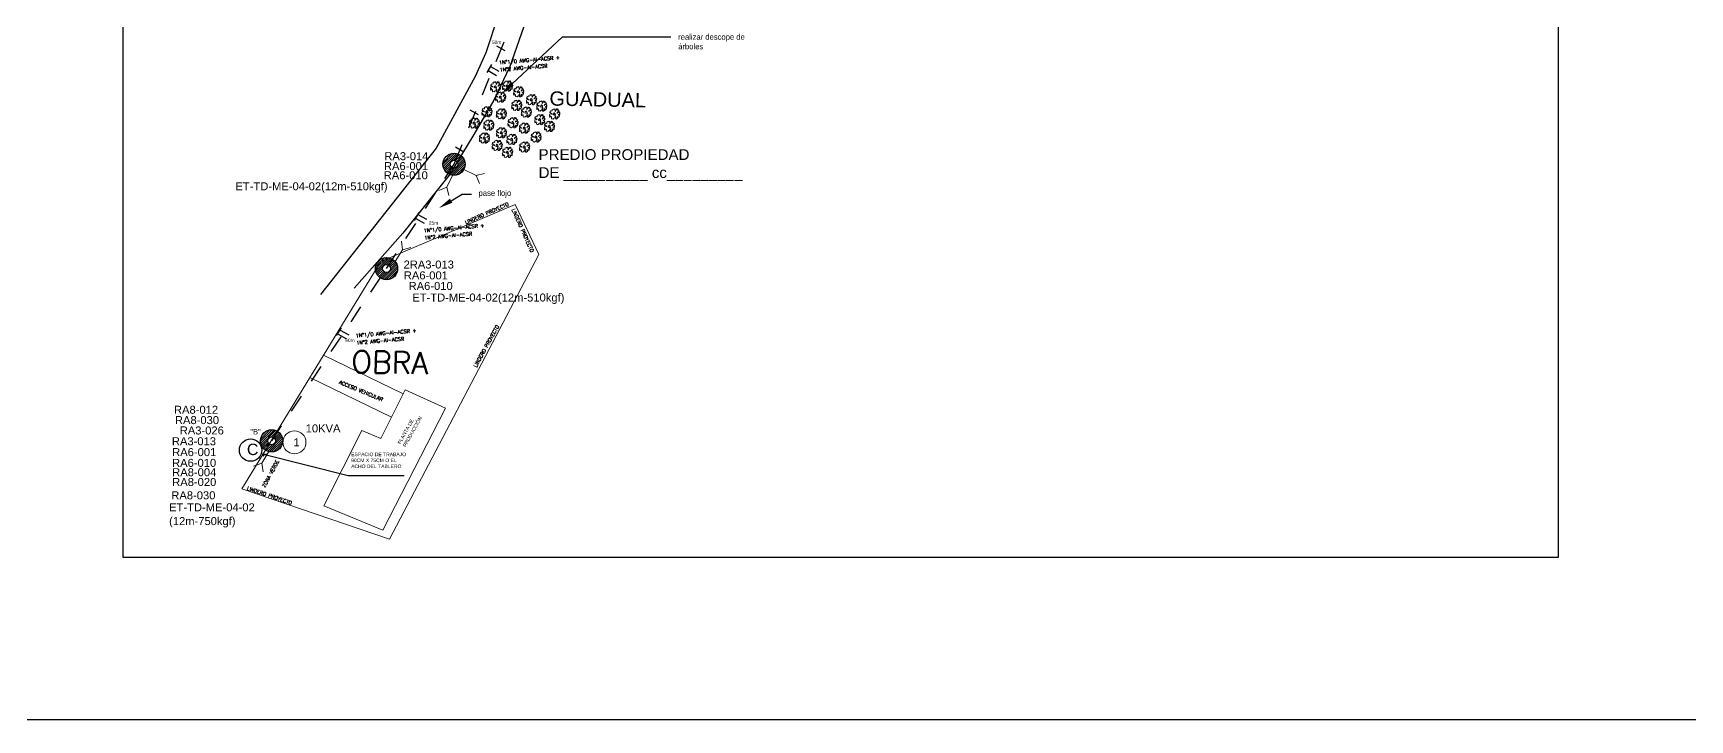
# Model space of a CAD drawing. Header units: metres. Extents: x 227 to 376, y 149 to 264.
# Drawn here: x 237.47 to 246.73, y 220.15 to 223.99 of the extents above; entities that cross this region are included whole.
import ezdxf
from ezdxf import colors
from ezdxf.entities.mleader import LeaderData, LeaderLine
from ezdxf.math import Vec2, Vec3

# ---------------------------------------------------------------- set-up
doc = ezdxf.new("R2010")
doc.units = ezdxf.units.M
for name, pattern in [('ACAD_ISO12W100', [21, 12, -3, 0, -3, 0, -3]), ('CONTINUO', [0]), ('DASHEDX2', [1.5, 1, -0.5]), ('HIDDEN2', [0.1875, 0.125, -0.0625])]:
    doc.linetypes.add(name, pattern=pattern)
for name, color, linetype, lineweight in [('Bloque Poste', 8, 'Continuous', 25), ('Cartografia', 251, 'Continuous', 13), ('Esquemas', 7, 'Continuous', 25), ('Montaje Complemetarios', 51, 'Continuous', 13), ('Redes', 3, 'Continuous', 25), ('textos', 7, 'Continuous', 13), ('Trafo', 40, 'Continuous', 13), ('Vegetacion', 103, 'Continuous', 13), ('Via', 21, 'Continuous', 13)]:
    doc.layers.add(name, color=color, linetype=linetype, lineweight=lineweight)
doc.layers.add('Medidor', color=210, linetype='Continuous')
doc.layers.add('VIEWPORTS', color=7, linetype='Continuous', lineweight=13, plot=False)
doc.styles.add('0.08', font='', dxfattribs={"height": 0.08})
doc.styles.add('0.4', font='', dxfattribs={"height": 0.4})
doc.styles.add('2.2', font='', dxfattribs={"height": 2.2})
doc.styles.get("Standard").update_dxf_attribs({"font": '', "height": 0.1})
doc.styles.add('Textos', font='romans.shx')
doc.styles.get('0.08').set_extended_font_data('@Arial Unicode MS')
doc.styles.get('0.4').set_extended_font_data('@Arial Unicode MS')
doc.styles.get('2.2').set_extended_font_data('@Arial Unicode MS')
doc.styles.get('Standard').set_extended_font_data('@Arial Unicode MS')

# ---------------------------------------------------------------- blocks, each defined once
blk = doc.blocks.new('cg_t33')
for p, q in [((-0.111, 0.064), (-0.116, 0.059)), ((-0.116, 0.059), (-0.107, 0.051)), ((-0.112, 0.039), (-0.115, 0.032)), ((-0.115, 0.032), (-0.11, 0.027)), ((-0.099, 0.044), (-0.112, 0.039)), ((-0.1, 0.069), (-0.111, 0.064)), ((-0.11, 0.027), (-0.095, 0.031)), ((-0.107, 0.051), (-0.09, 0.051)), ((-0.061, 0.005), (-0.102, -0.001)), ((-0.083, 0.072), (-0.1, 0.069)), ((-0.087, 0.049), (-0.099, 0.044)), ((-0.095, 0.031), (-0.09, 0.025)), ((-0.09, 0.051), (-0.087, 0.049)), ((-0.09, 0.025), (-0.079, 0.015)), ((-0.073, 0.075), (-0.083, 0.072)), ((-0.079, 0.015), (-0.055, 0.014)), ((-0.074, 0.091), (-0.075, 0.083)), ((-0.075, 0.083), (-0.073, 0.075)), ((-0.066, 0.101), (-0.074, 0.091)), ((-0.058, 0.099), (-0.066, 0.101)), ((-0.055, 0.014), (-0.061, 0.005)), ((-0.047, 0.069), (-0.058, 0.099)), ((-0.027, 0.055), (-0.047, 0.069)), ((-0.043, 0.098), (-0.046, 0.095)), ((-0.046, 0.095), (-0.039, 0.085)), ((-0.03, 0.105), (-0.043, 0.098)), ((-0.039, 0.085), (-0.041, 0.074)), ((-0.041, 0.074), (-0.027, 0.065)), ((-0.035, 0.114), (-0.034, 0.108)), ((-0.024, 0.114), (-0.035, 0.114)), ((-0.034, 0.108), (-0.03, 0.105)), ((-0.027, 0.065), (-0.013, 0.053)), ((-0.013, 0.053), (-0.027, 0.055)), ((-0.014, 0.105), (-0.024, 0.114)), ((-0.007, 0.102), (-0.014, 0.105)), ((-0.002, 0.012), (-0.01, 0.011)), ((-0.01, 0.011), (-0.008, -0.003)), ((-0.009, 0.114), (-0.009, 0.111)), ((0.004, 0.114), (-0.009, 0.114)), ((-0.009, 0.111), (-0.003, 0.109)), ((-0.003, 0.109), (-0.007, 0.102)), ((0.011, 0.015), (-0.002, 0.012)), ((0.006, 0.09), (0.004, 0.114)), ((0.012, 0.077), (0.006, 0.09)), ((0.025, 0.023), (0.011, 0.015)), ((0.018, 0.086), (0.012, 0.077)), ((0.015, -0.001), (0.027, 0.004)), ((0.028, 0.108), (0.018, 0.086)), ((0.032, 0.015), (0.025, 0.023)), ((0.027, 0.004), (0.032, 0.015)), ((0.035, 0.112), (0.028, 0.108)), ((0.036, 0.108), (0.035, 0.112)), ((0.042, 0.098), (0.036, 0.108)), ((0.053, 0.105), (0.042, 0.098)), ((0.052, 0.011), (0.054, 0.022)), ((0.068, 0.012), (0.052, 0.011)), ((0.066, 0.106), (0.053, 0.105)), ((0.054, 0.022), (0.07, 0.028)), ((0.055, 0.056), (0.064, 0.075)), ((0.073, 0.06), (0.055, 0.056)), ((0.061, 0.094), (0.066, 0.106)), ((0.069, 0.097), (0.061, 0.094)), ((0.064, 0.075), (0.071, 0.086)), ((0.091, 0.009), (0.068, 0.012)), ((0.071, 0.086), (0.069, 0.097)), ((0.07, 0.028), (0.086, 0.028)), ((0.087, 0.078), (0.073, 0.06)), ((0.086, 0.028), (0.109, 0.023)), ((0.1, 0.072), (0.087, 0.078)), ((0.098, -0.003), (0.091, 0.009)), ((0.092, 0.059), (0.101, 0.064)), ((0.099, 0.053), (0.092, 0.059)), ((0.109, 0.054), (0.099, 0.053)), ((0.101, 0.064), (0.1, 0.072)), ((0.115, 0.049), (0.109, 0.054)), ((0.109, 0.023), (0.114, 0.027)), ((0.114, 0.027), (0.115, 0.049)), ((-0.109, -0.01), (-0.114, -0.021)), ((-0.114, -0.021), (-0.099, -0.025)), ((-0.102, -0.001), (-0.109, -0.01)), ((-0.102, -0.032), (-0.107, -0.042)), ((-0.107, -0.042), (-0.087, -0.067)), ((-0.099, -0.025), (-0.102, -0.032)), ((-0.087, -0.067), (-0.084, -0.066)), ((-0.084, -0.066), (-0.065, -0.062)), ((-0.058, -0.076), (-0.066, -0.089)), ((-0.066, -0.089), (-0.052, -0.108)), ((-0.065, -0.062), (-0.058, -0.076)), ((-0.052, -0.108), (-0.029, -0.113)), ((-0.04, -0.1), (-0.031, -0.102)), ((-0.031, -0.109), (-0.04, -0.1)), ((-0.031, -0.102), (-0.027, -0.111)), ((-0.029, -0.113), (-0.031, -0.109)), ((-0.027, -0.111), (-0.022, -0.114)), ((-0.008, -0.003), (-0.025, -0.005)), ((-0.025, -0.005), (-0.022, -0.02)), ((-0.022, -0.02), (-0.01, -0.024)), ((-0.022, -0.114), (-0.015, -0.113)), ((-0.02, -0.095), (-0.009, -0.083)), ((-0.017, -0.103), (-0.02, -0.095)), ((-0.015, -0.113), (-0.017, -0.103)), ((-0.01, -0.024), (-0.002, -0.027)), ((-0.009, -0.083), (-0.004, -0.069)), ((-0.004, -0.069), (0.002, -0.059)), ((-0.002, -0.027), (0.012, -0.033)), ((0.002, -0.059), (0.006, -0.062)), ((0.008, -0.073), (0.003, -0.087)), ((0.003, -0.087), (0.01, -0.11)), ((0.006, -0.062), (0.008, -0.073)), ((0.01, -0.11), (0.024, -0.114)), ((0.012, -0.033), (0.025, -0.028)), ((0.017, -0.008), (0.015, -0.001)), ((0.025, -0.017), (0.017, -0.008)), ((0.018, -0.022), (0.025, -0.017)), ((0.025, -0.028), (0.018, -0.022)), ((0.024, -0.114), (0.043, -0.114)), ((0.043, -0.114), (0.047, -0.096)), ((0.047, -0.096), (0.051, -0.096)), ((0.051, -0.096), (0.057, -0.104)), ((0.057, -0.104), (0.051, -0.114)), ((0.051, -0.114), (0.061, -0.111)), ((0.061, -0.111), (0.064, -0.103)), ((0.062, -0.095), (0.07, -0.099)), ((0.064, -0.103), (0.062, -0.095)), ((0.066, -0.073), (0.074, -0.068)), ((0.074, -0.084), (0.066, -0.073)), ((0.07, -0.099), (0.071, -0.103)), ((0.071, -0.103), (0.07, -0.107)), ((0.07, -0.107), (0.076, -0.111)), ((0.074, -0.068), (0.086, -0.069)), ((0.083, -0.102), (0.074, -0.084)), ((0.076, -0.111), (0.083, -0.102)), ((0.086, -0.069), (0.096, -0.071)), ((0.089, -0.01), (0.098, -0.003)), ((0.102, -0.016), (0.089, -0.01)), ((0.096, -0.071), (0.107, -0.065)), ((0.11, -0.022), (0.102, -0.016)), ((0.107, -0.065), (0.117, -0.061)), ((0.118, -0.032), (0.11, -0.022)), ((0.112, -0.047), (0.118, -0.032)), ((0.117, -0.061), (0.112, -0.047))]:
    blk.add_line(p, q)
blk = doc.blocks.new('POSTE')
for points in [[(-0.084, -0.003), (0.004, 0.084)], [(-0.083, 0.014), (-0.013, 0.083)], [(-0.082, -0.018), (0.018, 0.082)], [(-0.078, -0.03), (0.03, 0.078)], [(-0.076, 0.037), (-0.038, 0.075)], [(-0.073, -0.041), (-0.03, 0.002)], [(-0.03, -0.078), (0.078, 0.03)], [(-0.018, -0.082), (0.082, 0.018)], [(-0.004, -0.084), (0.084, 0.003)], [(-0.002, 0.03), (0.041, 0.073)], [(0.011, 0.028), (0.051, 0.067)], [(0.021, 0.021), (0.059, 0.059)], [(0.028, 0.012), (0.067, 0.051)], [(0.03, -0.003), (0.073, 0.041)], [(-0.067, -0.051), (-0.027, -0.012)], [(-0.059, -0.059), (-0.021, -0.021)], [(-0.051, -0.067), (-0.011, -0.027)], [(-0.041, -0.073), (0.003, -0.029)], [(0.014, -0.083), (0.083, -0.014)], [(0.037, -0.075), (0.076, -0.036)]]:
    blk.add_lwpolyline(points)
for radius in [0.0839, 0.0295]:
    blk.add_circle((0, 0), radius)
blk = doc.blocks.new('VIENTO')
at = {"layer": 'Montaje Complemetarios', "linetype": 'DASHEDX2'}
for points in [[(-0.0175, -0.0432), (0, 0), (-0.0089, 0.028)], [(0.0261, 0.0136), (0, 0)]]:
    blk.add_lwpolyline(points, dxfattribs=at)

msp = doc.modelspace()

# ---------------------------------------------------------------- linework, layer by layer
for points in [[(239.544, 221.5188), (239.2317, 221.5188), (238.7505, 221.6403), (238.7744, 221.6432)], [(238.7506, 221.6405), (238.7596, 221.63)]]:
    msp.add_lwpolyline(points)
at = {"layer": 'Cartografia', "ltscale": 0.5}
msp.add_lwpolyline([(238.6375, 221.4459), (239.4633, 221.1647), (240.2967, 222.7561), (240.1653, 223.0374), (239.4146, 222.7186), (238.6375, 221.4459)], dxfattribs=at)
at = {"layer": 'Esquemas'}
for points in [[(227.1742, 232.0305), (256.2124, 232.0305), (256.2124, 220.1548), (227.1742, 220.1548)], [(245.9957, 221.0631), (237.9735, 221.0631), (237.9735, 230.5364), (245.9957, 230.5364)]]:
    msp.add_lwpolyline(points, close=True, dxfattribs=at)
at = {"layer": 'Medidor'}
msp.add_circle((238.6862, 221.6632), 0.0626, dxfattribs=at)
at = {"layer": 'Redes', "linetype": 'ACAD_ISO12W100', "ltscale": 0.01}
msp.add_lwpolyline([(239.8235, 223.2617), (240.2847, 224.3876)], dxfattribs=at)
at = {"layer": 'Redes', "ltscale": 0.25}
for points in [[(240.0611, 223.9242), (240.1078, 223.8976)], [(240.009, 223.7755), (240.034, 223.8198)], [(240.0143, 223.7853), (240.061, 223.7587)], [(240.027, 223.8077), (240.0738, 223.7811)], [(239.9119, 223.5659), (239.9586, 223.5393)], [(239.8309, 223.3585), (239.8776, 223.3319)], [(239.6024, 222.9472), (239.6288, 222.9927)], [(239.6091, 222.9581), (239.6558, 222.9315)], [(239.6219, 222.9805), (239.6686, 222.9539)], [(239.1672, 222.3033), (239.1947, 222.3464)], [(239.175, 222.3119), (239.2218, 222.2852)], [(239.1878, 222.3342), (239.2345, 222.3076)]]:
    msp.add_lwpolyline(points, dxfattribs=at)
at = {"layer": 'Redes', "linetype": 'HIDDEN2', "ltscale": 0.5}
for points in [[(239.446, 222.6783), (239.8235, 223.2617)], [(238.804, 221.715), (239.446, 222.6783)]]:
    msp.add_lwpolyline(points, dxfattribs=at)
at = {"layer": 'Trafo', "lineweight": 0}
msp.add_circle((238.9314, 221.7069), 0.0644, dxfattribs=at)
at = {"layer": 'Via', "linetype": 'ByBlock', "lineweight": -2, "ltscale": 0.5}
for points in [[(240.1162, 224.4884), (240.1389, 224.3048), (240.002, 223.8854), (239.9418, 223.7515), (239.724, 223.3512), (239.0772, 222.5329)], [(240.263, 224.1757), (240.263, 224.1757), (240.1361, 223.8086), (240.0468, 223.6201), (239.9343, 223.4284), (239.7969, 223.2004), (239.5373, 222.8759), (239.2644, 222.5691)]]:
    msp.add_lwpolyline(points, dxfattribs=at)
at = {"layer": 'VIEWPORTS'}
for points in [[(239.5388, 221.978), (239.0929, 222.1933)], [(239.4746, 221.8483), (239.0181, 222.0687)], [(239.096, 221.352), (239.3075, 221.773), (239.4147, 221.7286), (239.5495, 221.9996), (239.7763, 221.8971), (239.4254, 221.2158), (239.096, 221.352)]]:
    msp.add_lwpolyline(points, dxfattribs=at)

# ---------------------------------------------------------------- block references
at = {"layer": 'Bloque Poste', "xscale": 0.7394550184150305, "yscale": 0.7394550184150305, "zscale": 0.7394550184150305}
for p in [(239.8235, 223.2617), (239.446, 222.6783), (238.804, 221.715)]:
    msp.add_blockref('POSTE', p, dxfattribs=at)
at = {"layer": 'Montaje Complemetarios', "xscale": 1.642639634111101, "yscale": 1.642639634111101, "zscale": 1.642639634111101}
for p, rotation in [((239.7831, 223.1337), 175.4571068570464), ((239.947, 223.1984), 265.4619412267119), ((239.536, 222.7829), 349.105074381521)]:
    msp.add_blockref('VIENTO', p, dxfattribs=dict(at, rotation=rotation))
at = {"layer": 'textos', "xscale": 1.642639634111101, "yscale": 1.642639634111101, "zscale": 1.642639634111101, "rotation": 171.6654841587053}
msp.add_blockref('VIENTO', (238.749, 221.5896), dxfattribs=at)
at = {"layer": 'Vegetacion', "xscale": 0.2471895045862332, "yscale": 0.2471895045862332, "zscale": 0.2471895045862332, "rotation": 266.7617318973917}
for p in [(240.0564, 223.6945, 41.6329), (240.084, 223.6372, 41.6329), (240.1224, 223.6995, 41.6329), (240.1854, 223.667, 41.6329), (240.008, 223.5554, 41.6329), (240.0886, 223.5436, 41.6329), (240.1743, 223.5914, 41.6329), (240.2283, 223.5535, 41.6329), (240.2572, 223.6229, 41.6329), (240.3144, 223.5872, 41.6329), (240.3862, 223.5431, 41.6329), (239.9379, 223.4922, 41.6329), (240.0183, 223.481, 41.6329), (240.1535, 223.4941, 41.6329), (240.2176, 223.4638, 41.6329), (240.3033, 223.5116, 41.6329), (240.3574, 223.4737, 41.6329), (239.9939, 223.4084, 41.6329), (240.0651, 223.3673, 41.6329), (240.0891, 223.4379, 41.6329), (240.1473, 223.4012, 41.6329), (240.2181, 223.3581, 41.6329), (240.2826, 223.4143, 41.6329), (240.123, 223.3286, 41.6329)]:
    msp.add_blockref('cg_t33', p, dxfattribs=at)

# ---------------------------------------------------------------- texts
at = {"layer": 'textos', "linetype": 'Continuous', "ltscale": 0.15, "style": '0.08'}
for s, height, p in [('50m', 0.01917, (240.0353, 223.9339)), ('RA3-014', 0.04472, (239.4337, 223.2842, 26.8843)), ('RA6-010', 0.04472, (239.4304, 223.1776, 26.8843)), ('RA6-001', 0.04472, (239.4317, 223.2291, 26.8843)), ('ET-TD-ME-04-02(12m-510kgf)', 0.044721, (238.6015, 223.1159, 38.8268)), ('25m', 0.01917, (239.6828, 222.9233)), ('  2RA3-013', 0.04472, (239.5066, 222.6785)), ('  RA6-001', 0.04472, (239.5079, 222.6178)), (' RA6-010', 0.04472, (239.5521, 222.5588)), ('ET-TD-ME-04-02(12m-510kgf)', 0.044721, (239.5899, 222.4941, 38.8268)), ('60m', 0.01917, (239.2154, 222.267)), (' RA8-012', 0.04472, (238.2405, 221.8664, 38.8268)), (' RA8-030', 0.04472, (238.2459, 221.8086, 38.8268)), ('10KVA', 0.04472, (238.9942, 221.7621, 38.8268)), ('  RA3-013', 0.04472, (238.2116, 221.6903)), ('RA3-026', 0.04472, (238.2901, 221.7507)), ('1', 0.0447, (238.9256, 221.6845)), ('  RA6-001', 0.04472, (238.213, 221.6296)), (' RA6-010', 0.04472, (238.2299, 221.5695, 38.8268)), (' RA8-004', 0.04472, (238.2306, 221.5171, 38.8268)), (' RA8-020', 0.04472, (238.2306, 221.4624, 38.8268)), ('ET-TD-ME-04-02', 0.044721, (238.2306, 221.321, 38.8268)), (' RA8-030', 0.04472, (238.2256, 221.388, 38.8268)), ('(12m-750kgf)', 0.044721, (238.2306, 221.244, 38.8268))]:
    msp.add_text(s, height=height, dxfattribs=at).set_placement(p)
at = {"layer": 'textos'}
for s, height, rotation, style, p in [('1N°1/0 AWG-Al-ACSR + ', 0.020123, 4.96552, 'Textos', (240.0763, 223.8195, 0.1582)), ('1N°2 AWG-Al-ACSR', 0.020123, 4.96552, 'Textos', (240.0797, 223.7795, 0.1582)), ('GUADUAL', 0.08, 358.83982, '0.08', (240.356, 223.5899, -41.6329)), ('LINDERO PROYECTO', 0.020123, 23.50159, 'Textos', (239.89, 222.9258, 0.1582)), ('LINDERO PROYECTO', 0.020123, 294.07443, 'Textos', (240.1448, 223.0081, 0.1582)), ('1N°1/0 AWG-Al-ACSR + ', 0.020123, 4.96552, 'Textos', (239.6544, 222.8802, 0.1582)), ('1N°2 AWG-Al-ACSR', 0.020123, 4.96552, 'Textos', (239.6579, 222.8402, 0.1582)), ('1N°1/0 AWG-Al-ACSR + ', 0.020123, 4.96552, 'Textos', (239.2746, 222.2929, 0.1582)), ('1N°2 AWG-Al-ACSR', 0.020123, 4.96552, 'Textos', (239.2781, 222.2529, 0.1582)), ('LINDERO PROYECTO', 0.020123, 60.96318, 'Textos', (239.949, 222.1243, 0.1582)), ('OBRA', 0.12265, 358.83982, 'Textos', (239.2484, 222.0967)), ('ACCESO VEHICULAR', 0.020123, 337.57476, 'Textos', (239.1793, 222.0352, 0.1582)), ('ZONA VERDE', 0.02012, 61.93033, 'Textos', (238.7671, 221.452, 0.1582)), ('LINDERO PROYECTO', 0.020123, 341.01993, 'Textos', (238.6641, 221.4423, 0.1582))]:
    msp.add_text(s, height=height, rotation=rotation, dxfattribs=dict(at, style=style)).set_placement(p)
at = {"layer": 'textos', "ltscale": 0.07, "style": '0.08'}
msp.add_text('C', height=0.0638, dxfattribs=at).set_placement((238.6657, 221.6354))
at = {"layer": 'textos', "insert": (240.296, 223.3458), "char_height": 0.060369, "width": 1.72135, "attachment_point": 1}
msp.add_mtext('PREDIO PROPIEDAD \\PDE __________ cc_________', dxfattribs=at)
at = {"layer": 'textos', "ltscale": 0.02, "insert": (239.5066, 221.7037), "char_height": 0.02, "width": 0.222697, "attachment_point": 1, "rotation": 61.0901, "style": '0.4'}
msp.add_mtext('PLANTA DE PRODUCCIÓN', dxfattribs=at)
at = {"layer": 'textos', "linetype": 'Continuous', "lineweight": 30, "ltscale": 0.5, "insert": (238.6847, 221.7809), "char_height": 0.03015, "attachment_point": 1, "style": '2.2'}
msp.add_mtext_dynamic_manual_height_columns('{\\C0;"B"}', width=0.380106, gutter_width=0.0151, heights=[0.0301], dxfattribs=at)
at = {"layer": 'textos', "ltscale": 0.02, "insert": (239.2481, 221.6493), "char_height": 0.02, "width": 0.327125, "attachment_point": 1, "style": '0.4'}
msp.add_mtext('ESPACIO DE TRABAJO\\P90CM X 75CM O EL ACHO DEL TABLERO', dxfattribs=at)

# ---------------------------------------------------------------- leaders
at = {"layer": 'textos', "ltscale": 2}
ml = msp.add_multileader_mtext('Standard', dxfattribs=at)
ml.set_content('{\\Ftxt|c0;\\C256;realizar descope de árboles}', color=1)
ml.set_leader_properties()
ml.build(insert=Vec2(0, 0))
ml.multileader.update_dxf_attribs({"text_right_attachment_type": 6, "dogleg_length": 0.36, "arrow_head_size": 0.0805})
ctx = ml.context
ctx.base_point, ctx.char_height, ctx.arrow_head_size, ctx.landing_gap_size, ctx.plane_origin = Vec3(241.0362, 223.9733, 41.6329), 0.031883, 0.0805, 0.0402, Vec3(241.0375, 223.4042, 41.6329)
ctx.right_attachment = 6
notes = []
notes.append((ctx, [(0, (1, 1, 0), (240.4303, 223.9733, 41.6329), (1, 0), 0.6059, [(0, [(240.0899, 223.6563, 41.6329)], 0, [])])]))
ctx.mtext.insert, ctx.mtext.width, ctx.mtext.flow_direction = Vec3(241.0765, 223.9893, 41.6329), 0.382592, 5
at = {"layer": 'textos', "linetype": 'CONTINUO', "ltscale": 2}
ml = msp.add_multileader_mtext('Standard', dxfattribs=at)
ml.set_content('{\\Ftxt|c0;\\C256;pase flojo}', color=1)
ml.set_leader_properties()
ml.build(insert=Vec2(0, 0))
ml.multileader.update_dxf_attribs({"text_right_attachment_type": 6, "dogleg_length": 0.36, "arrow_head_size": 0.0805})
ctx = ml.context
ctx.base_point, ctx.char_height, ctx.arrow_head_size, ctx.landing_gap_size, ctx.plane_origin = Vec3(239.9204, 223.0952, 41.6329), 0.031883, 0.0805, 0.0402, Vec3(240.6859, 222.764, 41.6329)
ctx.right_attachment = 6
notes.append((ctx, [(0, (1, 1, 0), (239.8684, 223.0952, 41.6329), (1, 0), 0.0521, [(0, [(239.7383, 223.0161, 41.6329)], 0, [])])]))
ctx.mtext.insert, ctx.mtext.width, ctx.mtext.flow_direction = Vec3(239.9607, 223.1165, 41.6329), 0.382592, 5
for ctx, leaders in notes:
    for number, flags, end, landing, length, lines in leaders:
        leader = LeaderData()
        leader.index, (leader.has_last_leader_line, leader.has_dogleg_vector, leader.attachment_direction) = number, flags
        leader.last_leader_point, leader.dogleg_vector, leader.dogleg_length = Vec3(end), Vec3(landing), length
        for number, points, colour, breaks in lines:
            line = LeaderLine()
            line.index, line.vertices, line.color, line.breaks = number, Vec3.list(points), colors.encode_raw_color(colour), breaks
            leader.lines.append(line)
        ctx.leaders.append(leader)

doc.saveas('drawing.dxf')
